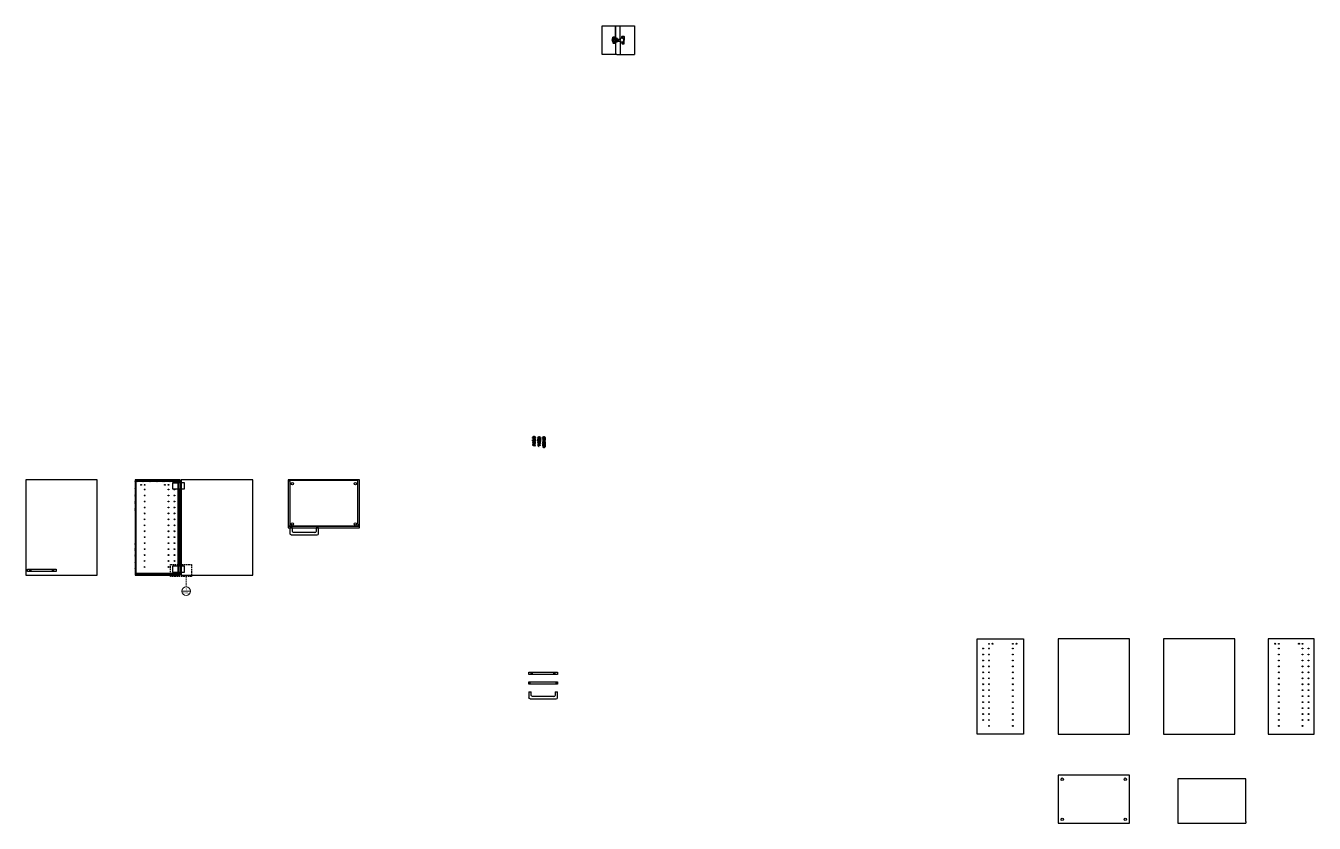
# Model space of a CAD drawing. Header units: millimetres. Extents: x -566 to 5878, y -1053 to 3177.
# Drawn here: x 4796 to 5878, y 749 to 1419 of the extents above; entities that cross this region are included whole.
import ezdxf
from ezdxf.enums import TextEntityAlignment as Align

# ---------------------------------------------------------------- set-up
doc = ezdxf.new("R2010")
doc.units = ezdxf.units.MM
doc.header["$MEASUREMENT"] = 0
doc.linetypes.add('ACAD_ISO02W100', pattern=[15, 12, -3])
doc.linetypes.add('DASHED2', pattern=[0.375, 0.25, -0.125])
doc.layers.add('A-ANNO-SYMB', color=3, linetype='Continuous', lineweight=18)
doc.layers.add('ABACO', color=5, linetype='Continuous')
doc.styles.get("Standard").update_dxf_attribs({"font": 'Arial.ttf'})

# ---------------------------------------------------------------- blocks, each defined once
blk = doc.blocks.new('cerniera2')
for p, q in [((2522.1, 4845.1), (2522.1, 4854.5)), ((2522.1, 4854.5), (2522.1, 4845.1)), ((2526.2, 4843), (2526.2, 4854.5)), ((2522.1, 4839.9), (2522.1, 4830.5)), ((2526.2, 4843.3), (2526.2, 4842.8)), ((2526.2, 4842.2), (2526.2, 4830.5))]:
    blk.add_line(p, q)
at = {"linetype": 'Continuous'}
for p, q in [((2519.5, 4842.5), (2519.5, 4843.7)), ((2519.5, 4842.5), (2519.5, 4841.3)), ((2519.7, 4843.9), (2519.8, 4843.9)), ((2519.7, 4841.1), (2519.8, 4841.1)), ((2520, 4844.1), (2520, 4844.9)), ((2520, 4840.9), (2520, 4840.1)), ((2520.2, 4845.1), (2522.1, 4845.1)), ((2520.2, 4839.9), (2522.1, 4839.9)), ((2522.3, 4844.9), (2522.3, 4844.1)), ((2522.3, 4840.1), (2522.3, 4840.9)), ((2522.5, 4843.9), (2523.5, 4843.9)), ((2522.5, 4841.1), (2523.5, 4841.1)), ((2523.8, 4843.6), (2523.8, 4843.3)), ((2523.8, 4843.3), (2526.2, 4843.3)), ((2523.8, 4841.4), (2523.8, 4841.7)), ((2523.8, 4841.7), (2526.2, 4841.7)), ((2524.5, 4842.5), (2524.5, 4843.3)), ((2524.5, 4843.3), (2526.2, 4843.3)), ((2524.5, 4842.5), (2524.5, 4841.7)), ((2524.5, 4841.7), (2526.2, 4841.7)), ((2525.9, 4842.6), (2525.9, 4842.5)), ((2525.9, 4842.4), (2525.9, 4842.5)), ((2526.2, 4842.8), (2526.1, 4842.8)), ((2526.2, 4842.2), (2526.1, 4842.2)), ((2526.2, 4843.3), (2526.2, 4842.8)), ((2526.2, 4841.7), (2526.2, 4842.2)), ((2527.6, 4844.4), (2527.6, 4845.5)), ((2527.6, 4844.4), (2528.3, 4844.4)), ((2527.6, 4840.6), (2527.6, 4839.5)), ((2527.6, 4840.6), (2528.3, 4840.6)), ((2527.8, 4845.7), (2529.3, 4845.7)), ((2529.5, 4845.5), (2529.5, 4842.5)), ((2529.5, 4839.5), (2529.5, 4842.5)), ((2527.8, 4839.3), (2529.3, 4839.3))]:
    blk.add_line(p, q, dxfattribs=at)
for points in [[(2523.5, 4842.5), (2523.5, 4843.3), (2520.5, 4843.3), (2520.5, 4842.5)], [(2523.5, 4842.5), (2523.5, 4841.7), (2520.5, 4841.7), (2520.5, 4842.5)]]:
    blk.add_lwpolyline(points, dxfattribs=at)
for centre, radius in [((2521.6, 4844.3), 0.513), ((2521.6, 4840.7), 0.513), ((2528.1, 4845.2), 0.365), ((2528.1, 4839.8), 0.365)]:
    blk.add_circle(centre, radius, dxfattribs=at)
for centre, radius, start, end in [((2520.5, 4842.5), 1.33, 142.7279, 177.8925), ((2520.5, 4842.5), 1.33, 182.1075, 217.2721), ((2519.7, 4843.7), 0.2, 90, 180), ((2519.7, 4841.3), 0.2, 180, 270), ((2519.8, 4844.1), 0.2, 270, 0), ((2519.8, 4840.9), 0.2, 0, 90), ((2520.2, 4844.9), 0.2, 90, 180), ((2520.2, 4840.1), 0.2, 180, 270), ((2522.1, 4842.5), 0.402, 356.261, 183.739), ((2522.1, 4842.5), 0.402, 176.261, 3.739), ((2522.1, 4844.9), 0.2, 0, 90), ((2522.1, 4840.1), 0.2, 270, 0), ((2522.5, 4844.1), 0.2, 180, 270), ((2522.5, 4840.9), 0.2, 90, 180), ((2523.1, 4842.5), 0.212, 0, 180), ((2523.1, 4842.5), 0.212, 180, 0), ((2523.5, 4843.6), 0.3, 0, 90), ((2523.5, 4841.4), 0.3, 270, 0), ((2526.1, 4842.6), 0.2, 90, 180), ((2526.1, 4842.4), 0.2, 180, 270), ((2528.3, 4841.9), 2.57, 105.8528, 148.676), ((2528.3, 4843.1), 2.57, 211.324, 254.1472), ((2527.8, 4845.5), 0.2, 90, 180), ((2526.9, 4842.5), 2.35, 306.3232, 53.6768), ((2529.3, 4845.5), 0.2, 0, 90), ((2527.8, 4839.5), 0.2, 180, 270), ((2529.3, 4839.5), 0.2, 270, 0)]:
    blk.add_arc(centre, radius, start, end, dxfattribs=at)
at = {"linetype": 'Continuous', "extrusion": (0, 0, -1)}
blk.add_ellipse((2520.5, 4844.3), major_axis=(0, 0.697), ratio=0.502321, dxfattribs=at)
at = {"linetype": 'Continuous'}
blk.add_ellipse((2520.5, 4840.7), major_axis=(0, -0.697), ratio=0.502321, dxfattribs=at)

msp = doc.modelspace()

# ---------------------------------------------------------------- hatches: boundary and pattern name
at = {"linetype": 'ACAD_ISO02W100'}
h = msp.add_hatch(dxfattribs=at)
h.set_pattern_fill('ANSI31', color=256, scale=5)
edge = h.paths.add_edge_path()
edge.add_line((4887.4, 1037.6), (4887.4, 957.6))
edge.add_line((4887.9, 1037.6), (4887.9, 959.1))
h = msp.add_hatch(dxfattribs=at)
h.set_pattern_fill('ANSI31', color=256, scale=5)
h.paths.add_polyline_path([(4917, 959.1), (4887.9, 959.1), (4887.9, 957.6), (4917, 957.6)])
h.paths.add_polyline_path([(4923.7, 959.1), (4917, 959.1), (4917, 957.6), (4923.7, 957.6)])
h.paths.add_polyline_path([(4925.2, 960.1), (4923.7, 960.1), (4923.7, 957.6), (4925.2, 957.6)])
h.paths.add_polyline_path([(4925.2, 966.4), (4923.7, 966.4), (4923.7, 965.1), (4925.2, 965.1)])
h.paths.add_polyline_path([(4925.2, 1030.1), (4923.7, 1030.1), (4923.7, 966.4), (4925.2, 966.4)])
h.paths.add_polyline_path([(4925.2, 1037.6), (4923.7, 1037.6), (4923.7, 1035.1), (4925.2, 1035.1)])
h.paths.add_polyline_path([(4923.7, 1037.6), (4887.9, 1037.6), (4887.9, 1036.1), (4923.7, 1036.1)])

# ---------------------------------------------------------------- linework, layer by layer
at = {"color": 6}
for p, q in [((5279.9, 1394.9), (5279.9, 1418.9)), ((5279.9, 1418.9), (5306.9, 1418.9)), ((5306.9, 1418.9), (5306.9, 1394.9)), ((5292.2, 1394.9), (5279.9, 1394.9)), ((5292.2, 1394.9), (5306.9, 1394.9))]:
    msp.add_line(p, q, dxfattribs=at)
at = {"lineweight": 100}
for p, q in [((5222.1, 1072.9), (5222.5, 1072.9)), ((5222.1, 1072.7), (5222.5, 1072.7)), ((5222.5, 1073.3), (5222.5, 1072.9)), ((5222.5, 1072.7), (5222.5, 1072.3)), ((5222.6, 1073.3), (5222.6, 1072.9)), ((5222.6, 1072.9), (5223.1, 1072.9)), ((5222.6, 1072.7), (5223.1, 1072.7)), ((5222.6, 1072.7), (5222.6, 1072.3)), ((5226.5, 1071.9), (5227.2, 1071.9)), ((5226.5, 1071.9), (5226.5, 1069.8)), ((5227.1, 1072), (5226.6, 1072)), ((5226.6, 1072), (5226.6, 1072)), ((5226.6, 1071.9), (5226.6, 1069.8)), ((5226.7, 1069.8), (5226.7, 1071.9)), ((5226.8, 1071.9), (5226.8, 1069.8)), ((5226.9, 1069.8), (5226.9, 1071.9)), ((5227, 1071.9), (5227, 1069.8)), ((5227.1, 1069.8), (5227.1, 1071.9)), ((5227.2, 1071.9), (5227.2, 1069.8)), ((5230.5, 1072), (5230.5, 1072.1)), ((5230.5, 1072.1), (5231.2, 1072.1)), ((5230.5, 1072), (5231.2, 1072)), ((5230.7, 1073), (5230.9, 1073)), ((5230.7, 1072.9), (5230.9, 1072.9)), ((5230.9, 1073.1), (5230.9, 1073)), ((5230.9, 1073.1), (5230.9, 1073)), ((5230.9, 1073), (5231.1, 1073)), ((5230.9, 1072.9), (5231.1, 1072.9)), ((5230.9, 1072.9), (5230.9, 1072.8)), ((5230.9, 1072.9), (5230.9, 1072.8)), ((5231.2, 1072.1), (5231.2, 1072)), ((5223.1, 1070.7), (5222.1, 1070.7)), ((5222.1, 1070.4), (5222.8, 1070.4)), ((5222.4, 1069), (5222.6, 1069)), ((5222.4, 1068.9), (5222.6, 1068.9)), ((5222.6, 1068.1), (5222.4, 1068.3)), ((5222.4, 1068.3), (5222.8, 1068.3)), ((5222.5, 1071), (5222.5, 1070.7)), ((5222.7, 1068), (5222.5, 1068)), ((5222.7, 1068), (5222.5, 1068)), ((5222.7, 1067.8), (5222.5, 1067.8)), ((5222.7, 1067.8), (5222.5, 1067.8)), ((5222.7, 1067.7), (5222.5, 1067.7)), ((5222.7, 1067.7), (5222.5, 1067.6)), ((5222.7, 1067.5), (5222.5, 1067.5)), ((5222.7, 1067.5), (5222.5, 1067.5)), ((5222.7, 1067.4), (5222.5, 1067.3)), ((5222.7, 1067.4), (5222.5, 1067.3)), ((5222.7, 1067.2), (5222.5, 1067.2)), ((5222.7, 1067.2), (5222.5, 1067.2)), ((5222.7, 1067.1), (5222.5, 1067)), ((5222.7, 1067), (5222.5, 1067)), ((5222.7, 1066.9), (5222.5, 1066.9)), ((5222.7, 1066.9), (5222.5, 1066.8)), ((5222.7, 1066.7), (5222.5, 1066.7)), ((5222.7, 1066.7), (5222.5, 1066.7)), ((5222.7, 1066.6), (5222.5, 1066.5)), ((5222.7, 1066.6), (5222.5, 1066.5)), ((5222.7, 1066.4), (5222.5, 1066.4)), ((5222.7, 1066.4), (5222.5, 1066.4)), ((5222.6, 1070.7), (5222.6, 1071)), ((5222.6, 1069.1), (5222.6, 1069)), ((5222.6, 1069.1), (5222.6, 1069)), ((5222.6, 1069), (5222.8, 1069)), ((5222.6, 1068.9), (5222.8, 1068.9)), ((5222.6, 1068.9), (5222.6, 1068.8)), ((5222.6, 1068.9), (5222.6, 1068.8)), ((5222.6, 1068.1), (5222.7, 1068.1)), ((5222.6, 1066.3), (5222.6, 1066.2)), ((5222.7, 1066.3), (5222.6, 1066.2)), ((5222.6, 1066.2), (5222.6, 1066.1)), ((5222.7, 1066.2), (5222.6, 1066.1)), ((5222.7, 1066.2), (5222.6, 1066.2)), ((5222.8, 1068.3), (5222.7, 1068.1)), ((5222.7, 1066.3), (5222.7, 1066.3)), ((5226.5, 1069.8), (5227.2, 1069.8)), ((5227.1, 1069.7), (5226.6, 1069.7)), ((5226.6, 1068), (5226.6, 1067.9)), ((5226.6, 1067.9), (5227, 1067.9)), ((5226.7, 1069), (5226.8, 1069)), ((5226.7, 1068.9), (5226.8, 1068.9)), ((5226.8, 1069.1), (5226.8, 1069)), ((5226.8, 1068.9), (5226.8, 1068.8)), ((5226.8, 1067.9), (5226.8, 1067.9)), ((5226.9, 1067.9), (5226.8, 1067.9)), ((5226.9, 1067.9), (5226.8, 1067.9)), ((5226.9, 1067.7), (5226.8, 1067.7)), ((5226.9, 1067.7), (5226.8, 1067.7)), ((5226.9, 1067.6), (5226.8, 1067.6)), ((5226.9, 1067.6), (5226.8, 1067.5)), ((5226.9, 1067.4), (5226.8, 1067.4)), ((5226.9, 1067.4), (5226.8, 1067.4)), ((5226.9, 1067.3), (5226.8, 1067.2)), ((5226.9, 1067.2), (5226.8, 1067.2)), ((5226.9, 1067.1), (5226.8, 1067.1)), ((5226.9, 1067.1), (5226.8, 1067.1)), ((5226.9, 1067), (5226.8, 1066.9)), ((5226.9, 1066.9), (5226.8, 1066.9)), ((5226.9, 1066.8), (5226.8, 1066.8)), ((5226.9, 1066.8), (5226.8, 1066.7)), ((5226.9, 1066.6), (5226.8, 1066.6)), ((5226.9, 1066.6), (5226.8, 1066.6)), ((5226.9, 1066.5), (5226.8, 1066.4)), ((5226.9, 1066.5), (5226.8, 1066.4)), ((5226.8, 1066.3), (5226.8, 1066.3)), ((5226.8, 1066.3), (5226.8, 1066.2)), ((5226.9, 1066.3), (5226.8, 1066.2)), ((5226.9, 1066.3), (5226.8, 1066.3)), ((5226.9, 1066.3), (5226.8, 1066.3)), ((5226.9, 1069.1), (5226.9, 1069)), ((5226.9, 1069), (5227, 1069)), ((5226.9, 1068.9), (5227, 1068.9)), ((5226.9, 1068.9), (5226.9, 1068.8)), ((5226.9, 1066.3), (5226.9, 1066.3)), ((5227.1, 1068), (5227.1, 1067.9)), ((5230.6, 1068.9), (5230.9, 1068.9)), ((5230.6, 1068.8), (5230.9, 1068.8)), ((5230.6, 1068.2), (5231.3, 1068.2)), ((5230.6, 1068), (5230.6, 1068.2)), ((5231, 1068), (5230.6, 1068)), ((5230.7, 1071.7), (5230.7, 1070.8)), ((5230.7, 1071.7), (5231.1, 1071.7)), ((5231, 1071.7), (5230.7, 1071.6)), ((5231.1, 1071.7), (5230.7, 1071.6)), ((5230.7, 1071.6), (5230.7, 1071.4)), ((5231.1, 1071.5), (5230.7, 1071.4)), ((5231.1, 1071.5), (5230.7, 1071.4)), ((5231.1, 1071.4), (5230.7, 1071.3)), ((5231.1, 1071.4), (5230.7, 1071.3)), ((5230.7, 1071.4), (5230.7, 1071.3)), ((5230.7, 1071.3), (5230.7, 1071.1)), ((5231.1, 1071.2), (5230.7, 1071.1)), ((5231.1, 1071.2), (5230.7, 1071.1)), ((5231.1, 1071.1), (5230.7, 1071)), ((5231.1, 1071.1), (5230.7, 1071)), ((5230.7, 1071.1), (5230.7, 1071)), ((5230.7, 1071), (5230.7, 1070.8)), ((5231.1, 1070.9), (5230.7, 1070.8)), ((5231.1, 1070.9), (5230.7, 1070.8)), ((5230.7, 1070.8), (5231.1, 1070.8)), ((5230.7, 1066.6), (5230.7, 1067.7)), ((5231.2, 1066.2), (5230.7, 1066.1)), ((5231.2, 1066.2), (5230.7, 1066.1)), ((5231.2, 1066), (5230.7, 1065.9)), ((5231.2, 1066), (5230.7, 1065.9)), ((5231.2, 1065.9), (5230.7, 1065.8)), ((5231.2, 1065.9), (5230.7, 1065.8)), ((5231.2, 1065.7), (5230.7, 1065.6)), ((5231.2, 1065.7), (5230.7, 1065.6)), ((5231.2, 1065.6), (5230.7, 1065.5)), ((5231.2, 1065.6), (5230.7, 1065.5)), ((5231.2, 1065.4), (5230.7, 1065.3)), ((5231.2, 1065.4), (5230.7, 1065.3)), ((5230.8, 1067.9), (5230.8, 1068)), ((5230.8, 1067.7), (5230.8, 1066.6)), ((5230.8, 1067.7), (5230.8, 1066.6)), ((5230.8, 1066.4), (5230.8, 1066.1)), ((5230.8, 1066.1), (5230.8, 1065.9)), ((5230.8, 1065.9), (5230.8, 1065.8)), ((5230.8, 1065.8), (5230.8, 1065.6)), ((5230.8, 1065.6), (5230.8, 1065.5)), ((5230.8, 1065.5), (5230.8, 1065.3)), ((5230.8, 1065.3), (5230.8, 1065.3)), ((5230.9, 1069.2), (5230.9, 1068.9)), ((5230.9, 1068.8), (5230.9, 1068.5)), ((5231, 1065.2), (5230.9, 1065.2)), ((5231, 1069.2), (5231, 1068.9)), ((5231, 1068.9), (5231.3, 1068.9)), ((5231, 1068.8), (5231.3, 1068.8)), ((5231, 1068.8), (5231, 1068.5)), ((5231, 1068), (5231.3, 1068)), ((5231.1, 1065.2), (5231, 1065.2)), ((5231.1, 1071.7), (5231.1, 1070.8)), ((5231.1, 1067.9), (5231.1, 1068)), ((5231.1, 1067.7), (5231.1, 1066.6)), ((5231.1, 1067.7), (5231.1, 1066.6)), ((5231.2, 1066.6), (5231.2, 1067.7)), ((5231.2, 1066.4), (5231.2, 1066.2)), ((5231.2, 1066.2), (5231.2, 1066)), ((5231.2, 1066), (5231.2, 1065.9)), ((5231.2, 1065.9), (5231.2, 1065.7)), ((5231.2, 1065.7), (5231.2, 1065.6)), ((5231.2, 1065.5), (5231.2, 1065.4)), ((5231.2, 1065.4), (5231.2, 1065.3)), ((5231.3, 1068), (5231.3, 1068.2))]:
    msp.add_line(p, q, dxfattribs=at)
for p, q in [((4925.2, 1037.6), (4887.4, 1037.6)), ((4887.4, 1037.6), (4887.4, 957.6)), ((4887.9, 1036.1), (4887.9, 1037.6)), ((4887.9, 1037.6), (4887.9, 959.1)), ((4918.9, 1036.1), (4919.9, 1036.1)), ((4918.9, 1035.1), (4922.9, 1035.1)), ((4923.7, 1036.1), (4923.7, 1037.6)), ((4923.7, 1037.6), (4923.7, 957.6)), ((4925.2, 957.6), (4925.2, 1037.6)), ((5017.5, 1036.1), (5017.5, 1037.6)), ((5074.5, 1037.1), (5017.5, 1037.1)), ((5017.5, 1036.1), (5017.5, 1000.3)), ((5074.5, 1036.1), (5074.5, 1037.6)), ((5074.5, 1000.3), (5074.5, 1036.1)), ((5017.5, 1000.3), (5017.5, 998.8)), ((5017.5, 997.3), (5017.5, 992.3)), ((5019.5, 997.3), (5017.5, 997.3)), ((5019.5, 994.3), (5019.5, 997.3)), ((5041.5, 997.3), (5039.5, 997.3)), ((5039.5, 997.3), (5039.5, 994.3)), ((5041.5, 992.3), (5041.5, 997.3)), ((5074.5, 1000.3), (5074.5, 998.8)), ((5018.5, 991.3), (5040.5, 991.3)), ((5038.5, 993.3), (5020.5, 993.3)), ((4799, 960.6), (4799, 962.6)), ((4799.2, 960.6), (4799.2, 962.6)), ((4799.4, 962.6), (4799.4, 960.6)), ((4799.6, 960.6), (4799.6, 962.6)), ((4799.6, 960.6), (4799.6, 962.6)), ((4799.8, 960.6), (4799.8, 962.6)), ((4799.8, 960.6), (4799.8, 962.6)), ((4800, 960.6), (4800, 962.6)), ((4818, 960.6), (4818, 962.6)), ((4818.2, 960.6), (4818.2, 962.6)), ((4818.2, 960.6), (4818.2, 962.6)), ((4818.4, 960.6), (4818.4, 962.6)), ((4818.4, 960.6), (4818.4, 962.6)), ((4818.6, 962.6), (4818.6, 960.6)), ((4818.8, 960.6), (4818.8, 962.6)), ((4819, 960.6), (4819, 962.6)), ((4887.4, 957.6), (4925.2, 957.6)), ((4887.9, 959.1), (4887.9, 957.6)), ((5218.3, 868), (5218.3, 866)), ((5218.5, 866), (5218.5, 868)), ((5218.7, 866), (5218.7, 868)), ((5218.7, 866), (5218.7, 868)), ((5218.9, 868), (5218.9, 866)), ((5219.1, 866), (5219.1, 868)), ((5219.3, 866), (5219.3, 868)), ((5220.3, 874.1), (5220.3, 876.1)), ((5220.5, 874.1), (5220.5, 876.1)), ((5220.7, 876.1), (5220.7, 874.1)), ((5220.9, 874.1), (5220.9, 876.1)), ((5220.9, 874.1), (5220.9, 876.1)), ((5221.1, 874.1), (5221.1, 876.1)), ((5221.1, 874.1), (5221.1, 876.1)), ((5221.3, 874.1), (5221.3, 876.1)), ((5239.3, 874.1), (5239.3, 876.1)), ((5239.5, 874.1), (5239.5, 876.1)), ((5239.5, 874.1), (5239.5, 876.1)), ((5239.7, 874.1), (5239.7, 876.1)), ((5239.7, 874.1), (5239.7, 876.1)), ((5239.9, 876.1), (5239.9, 874.1)), ((5240.1, 874.1), (5240.1, 876.1)), ((5240.3, 874.1), (5240.3, 876.1)), ((5241.3, 866), (5241.3, 868)), ((5241.5, 866), (5241.5, 868)), ((5241.5, 866), (5241.5, 868)), ((5241.7, 866), (5241.7, 868)), ((5241.7, 866), (5241.7, 868)), ((5241.9, 868), (5241.9, 866)), ((5242.1, 866), (5242.1, 868)), ((5242.3, 866), (5242.3, 868)), ((5218.3, 859.6), (5218.3, 854.6)), ((5218.3, 859.6), (5220.3, 859.6)), ((5220.3, 856.6), (5220.3, 859.6)), ((5239.3, 855.6), (5221.3, 855.6)), ((5240.3, 859.6), (5240.3, 856.6)), ((5240.3, 859.6), (5242.3, 859.6)), ((5242.3, 854.6), (5242.3, 859.6)), ((5219.3, 853.6), (5241.3, 853.6))]:
    msp.add_line(p, q)
for points in [[(5230.9, 1073), (5230.7, 1073), (5230.7, 1072.9)], [(5230.9, 1073), (5230.9, 1073.1), (5230.9, 1073.1)], [(5230.9, 1073), (5231.1, 1073), (5231.1, 1072.9)], [(5230.9, 1072.9), (5230.9, 1072.8), (5230.9, 1072.8)], [(5222.1, 1071.1), (5223.1, 1071.1), (5223.1, 1070.3), (5222.1, 1070.3), (5222.1, 1071.1)], [(5222.1, 1071.1), (5222.1, 1071), (5223.1, 1071)], [(5222.1, 1070.7), (5222.2, 1070.7), (5222.2, 1071)], [(5222.8, 1070.6), (5222.1, 1070.6)], [(5222.6, 1069), (5222.4, 1069), (5222.4, 1068.9)], [(5222.6, 1069), (5222.6, 1069.1), (5222.6, 1069.1)], [(5222.6, 1069), (5222.8, 1069), (5222.8, 1068.9)], [(5222.6, 1068.9), (5222.6, 1068.8), (5222.6, 1068.8)], [(5222.6, 1067.7), (5222.6, 1068.1)], [(5222.6, 1067.7), (5222.6, 1067.8)], [(5222.6, 1067.5), (5222.6, 1067.6)], [(5222.6, 1067.3), (5222.6, 1067.5)], [(5222.6, 1067.2), (5222.6, 1067.3)], [(5222.6, 1067), (5222.6, 1067.2)], [(5222.6, 1066.9), (5222.6, 1067)], [(5222.6, 1066.7), (5222.6, 1066.9)], [(5222.6, 1066.6), (5222.6, 1066.7)], [(5222.6, 1066.4), (5222.6, 1066.5)], [(5222.6, 1066.4), (5222.6, 1066.5)], [(5222.6, 1066.3), (5222.6, 1066.4)], [(5222.7, 1067.7), (5222.7, 1068.1)], [(5222.7, 1067.5), (5222.7, 1067.7)], [(5222.7, 1067.4), (5222.7, 1067.5)], [(5222.7, 1067.2), (5222.7, 1067.3)], [(5222.7, 1067.1), (5222.7, 1067.2)], [(5222.7, 1066.9), (5222.7, 1067)], [(5222.7, 1066.7), (5222.7, 1066.9)], [(5222.7, 1066.6), (5222.7, 1066.7)], [(5222.7, 1066.4), (5222.7, 1066.6)], [(5222.7, 1066.3), (5222.7, 1066.4)], [(5222.9, 1070.5), (5222.9, 1070.6)], [(5223.1, 1070.7), (5223, 1070.7), (5223, 1071)], [(5226.8, 1069), (5226.7, 1069), (5226.7, 1068.9)], [(5226.9, 1069), (5226.9, 1069.1), (5226.8, 1069.1)], [(5226.9, 1068.9), (5226.9, 1068.8), (5226.8, 1068.8)], [(5226.8, 1067.7), (5226.8, 1067.9)], [(5226.8, 1067.9), (5226.8, 1067.9)], [(5226.8, 1067.6), (5226.8, 1067.7)], [(5226.8, 1067.4), (5226.8, 1067.5)], [(5226.8, 1067.2), (5226.8, 1067.4)], [(5226.8, 1067.1), (5226.8, 1067.2)], [(5226.8, 1066.9), (5226.8, 1067.1)], [(5226.8, 1066.8), (5226.8, 1066.9)], [(5226.8, 1066.6), (5226.8, 1066.7)], [(5226.8, 1066.5), (5226.8, 1066.6)], [(5226.8, 1066.3), (5226.8, 1066.4)], [(5226.9, 1069), (5227, 1069), (5227, 1068.9)], [(5226.9, 1067.7), (5226.9, 1067.9)], [(5226.9, 1067.6), (5226.9, 1067.7)], [(5226.9, 1067.4), (5226.9, 1067.6)], [(5226.9, 1067.3), (5226.9, 1067.4)], [(5226.9, 1067.1), (5226.9, 1067.2)], [(5226.9, 1066.9), (5226.9, 1067.1)], [(5226.9, 1066.8), (5226.9, 1066.9)], [(5226.9, 1066.6), (5226.9, 1066.8)], [(5226.9, 1066.5), (5226.9, 1066.6)], [(5226.9, 1066.3), (5226.9, 1066.5)], [(5231, 1067.9), (5230.7, 1067.9)], [(5230.7, 1066.4), (5231, 1066.4)], [(5230.7, 1065.3), (5230.8, 1065.3), (5230.8, 1065.3)], [(5230.8, 1067.5), (5230.8, 1067.5)], [(5231, 1067.9), (5231.3, 1067.9)], [(5231.3, 1066.4), (5231, 1066.4)], [(5231.1, 1067.5), (5231.1, 1067.5)]]:
    msp.add_lwpolyline(points, dxfattribs=at)
for points in [[(4795.5, 957.6), (4855.5, 957.6), (4855.5, 1037.6), (4795.5, 1037.6)], [(4887.9, 959.1), (4923.7, 959.1), (4923.7, 1036.1), (4887.9, 1036.1)], [(4926.2, 957.6), (4986.2, 957.6), (4986.2, 1037.6), (4926.2, 1037.6)], [(5016, 998.8), (5076, 998.8), (5076, 1037.6), (5016, 1037.6)], [(5016, 998.8), (5016, 997.3), (5076, 997.3), (5076, 998.8)]]:
    msp.add_lwpolyline(points, close=True)
at = {"linetype": 'Continuous'}
for points in [[(4918.9, 1030.1), (4928.9, 1030.1), (4928.9, 1035.1), (4918.9, 1035.1)], [(4918.9, 960.1), (4928.9, 960.1), (4928.9, 965.1), (4918.9, 965.1)]]:
    msp.add_lwpolyline(points, close=True, dxfattribs=at)
at = {"linetype": 'DASHED2', "ltscale": 5}
msp.add_lwpolyline([(4917, 966.4), (4934.7, 966.4), (4934.7, 956.3), (4917, 956.3)], close=True, dxfattribs=at)
for points in [[(4821, 962.6), (4821, 960.6), (4797, 960.6)], [(4797, 960.6), (4797, 962.6)], [(4797, 962.6), (4821, 962.6)], [(4799, 960.6), (4799, 962.6)], [(4799, 960.6), (4799, 962.6)], [(4819, 960.6), (4819, 962.6)], [(5242.3, 876.1), (5242.3, 874.1), (5218.3, 874.1)], [(5218.3, 874.1), (5218.3, 876.1)], [(5218.3, 876.1), (5242.3, 876.1)], [(5242.3, 868), (5242.3, 866), (5218.3, 866)], [(5218.3, 866), (5218.3, 868)], [(5218.3, 868), (5242.3, 868)], [(5220.3, 874.1), (5220.3, 876.1)], [(5220.3, 874.1), (5220.3, 876.1)], [(5240.3, 874.1), (5240.3, 876.1)]]:
    msp.add_lwpolyline(points)
at = {"lineweight": 100}
for centre, radius in [((5222.6, 1072.8), 0.5), ((5226.9, 1072.9), 0.35), ((5226.9, 1072.9), 0.267), ((5230.9, 1072.9), 0.35), ((5222.6, 1069), 0.25), ((5226.8, 1069), 0.25), ((5231, 1068.9), 0.35)]:
    msp.add_circle(centre, radius, dxfattribs=at)
for centre, radius in [((4892.4, 1033.4), 0.4), ((4895.4, 1033.4), 0.35), ((4895.4, 1029.4), 0.35), ((4912.4, 1033.4), 0.4), ((4915.4, 1033.4), 0.35), ((4915.4, 1029.4), 0.35), ((4920.4, 1029.4), 0.35), ((5019.5, 1034.3), 1), ((5072.5, 1034.3), 1), ((4895.4, 1024.4), 0.35), ((4895.4, 1019.4), 0.35), ((4915.4, 1024.4), 0.35), ((4915.4, 1019.4), 0.35), ((4920.4, 1024.4), 0.35), ((4920.4, 1019.4), 0.35), ((4895.4, 1014.4), 0.35), ((4895.4, 1009.4), 0.35), ((4915.4, 1014.4), 0.35), ((4915.4, 1009.4), 0.35), ((4920.4, 1014.4), 0.35), ((4920.4, 1009.4), 0.35), ((4895.4, 1004.4), 0.35), ((4895.4, 999.4), 0.35), ((4915.4, 1004.4), 0.35), ((4915.4, 999.4), 0.35), ((4920.4, 1004.4), 0.35), ((4920.4, 999.4), 0.35), ((5019.5, 1000.6), 1), ((5072.5, 1000.6), 1), ((4895.4, 994.4), 0.35), ((4895.4, 989.4), 0.35), ((4915.4, 994.4), 0.35), ((4915.4, 989.4), 0.35), ((4920.4, 994.4), 0.35), ((4920.4, 989.4), 0.35), ((4895.4, 984.4), 0.35), ((4895.4, 979.4), 0.35), ((4895.4, 974.4), 0.35), ((4915.4, 984.4), 0.35), ((4915.4, 979.4), 0.35), ((4915.4, 974.4), 0.35), ((4920.4, 984.4), 0.35), ((4920.4, 979.4), 0.35), ((4920.4, 974.4), 0.35), ((4895.4, 969.4), 0.35), ((4895.4, 964.4), 0.35), ((4915.4, 969.4), 0.35), ((4915.4, 964.4), 0.35), ((4920.4, 969.4), 0.35)]:
    msp.add_circle(centre, radius)
for centre, start, end in [((5230.6, 1072), 180, 198.2952), ((5231.2, 1072), 341.7048, 0), ((5230.7, 1070.8), 180, 270), ((5231.1, 1070.8), 270, 0)]:
    msp.add_arc(centre, 0.02, start, end, dxfattribs=at)
for points in [[(5226.6, 1072), (5226.6, 1072), (5226.5, 1072), (5226.5, 1071.9)], [(5227.2, 1071.9), (5227.2, 1072), (5227.2, 1072), (5227.1, 1072)], [(5230.9, 1072.3), (5230.9, 1072.3), (5230.5, 1072.3), (5230.5, 1072.1)], [(5230.7, 1071.7), (5230.5, 1071.7), (5230.6, 1071.9), (5230.5, 1072)], [(5230.9, 1072.3), (5230.9, 1072.3), (5231.2, 1072.3), (5231.2, 1072.1)], [(5231.2, 1072), (5231.2, 1071.9), (5231.3, 1071.7), (5231.1, 1071.7)], [(5222.5, 1068), (5222.5, 1068), (5222.5, 1068), (5222.5, 1068)], [(5222.5, 1067.8), (5222.5, 1067.8), (5222.5, 1067.8), (5222.5, 1067.8)], [(5222.5, 1067.6), (5222.5, 1067.6), (5222.5, 1067.7), (5222.5, 1067.7)], [(5222.5, 1067.5), (5222.5, 1067.5), (5222.5, 1067.5), (5222.5, 1067.5)], [(5222.5, 1067.3), (5222.5, 1067.3), (5222.5, 1067.3), (5222.5, 1067.3)], [(5222.5, 1067.2), (5222.5, 1067.2), (5222.5, 1067.2), (5222.5, 1067.2)], [(5222.5, 1067), (5222.5, 1067), (5222.5, 1067), (5222.5, 1067)], [(5222.5, 1066.8), (5222.5, 1066.8), (5222.5, 1066.9), (5222.5, 1066.9)], [(5222.5, 1066.7), (5222.5, 1066.7), (5222.5, 1066.7), (5222.5, 1066.7)], [(5222.5, 1066.5), (5222.5, 1066.5), (5222.5, 1066.5), (5222.5, 1066.5)], [(5222.5, 1066.4), (5222.5, 1066.4), (5222.5, 1066.4), (5222.5, 1066.4)], [(5222.6, 1066.2), (5222.6, 1066.2), (5222.6, 1066.2), (5222.6, 1066.2)], [(5222.7, 1068), (5222.7, 1068), (5222.7, 1068), (5222.7, 1068)], [(5222.7, 1067.8), (5222.7, 1067.8), (5222.7, 1067.8), (5222.7, 1067.8)], [(5222.7, 1067.7), (5222.7, 1067.7), (5222.7, 1067.7), (5222.7, 1067.7)], [(5222.7, 1067.5), (5222.7, 1067.5), (5222.7, 1067.5), (5222.7, 1067.5)], [(5222.7, 1067.4), (5222.7, 1067.4), (5222.7, 1067.4), (5222.7, 1067.4)], [(5222.7, 1067.2), (5222.7, 1067.2), (5222.7, 1067.2), (5222.7, 1067.2)], [(5222.7, 1067), (5222.7, 1067), (5222.7, 1067.1), (5222.7, 1067.1)], [(5222.7, 1066.9), (5222.7, 1066.9), (5222.7, 1066.9), (5222.7, 1066.9)], [(5222.7, 1066.7), (5222.7, 1066.7), (5222.7, 1066.7), (5222.7, 1066.7)], [(5222.7, 1066.6), (5222.7, 1066.6), (5222.7, 1066.6), (5222.7, 1066.6)], [(5222.7, 1066.4), (5222.7, 1066.4), (5222.7, 1066.4), (5222.7, 1066.4)], [(5222.7, 1066.2), (5222.7, 1066.2), (5222.7, 1066.3), (5222.7, 1066.3)], [(5222.9, 1070.6), (5222.9, 1070.6), (5222.9, 1070.6), (5222.8, 1070.6)], [(5222.9, 1070.5), (5222.9, 1070.5), (5222.9, 1070.4), (5222.8, 1070.4)], [(5226.6, 1069.7), (5226.6, 1069.7), (5226.5, 1069.8), (5226.5, 1069.8)], [(5226.6, 1068), (5226.6, 1068.1), (5226.7, 1068.2), (5226.8, 1068.2)], [(5226.6, 1067.9), (5226.6, 1067.9), (5226.6, 1067.9), (5226.6, 1067.9)], [(5226.8, 1067.9), (5226.7, 1067.9), (5226.7, 1067.9), (5226.8, 1067.9)], [(5226.8, 1067.7), (5226.7, 1067.7), (5226.7, 1067.7), (5226.8, 1067.7)], [(5226.8, 1067.5), (5226.7, 1067.5), (5226.7, 1067.6), (5226.8, 1067.6)], [(5226.8, 1067.4), (5226.7, 1067.4), (5226.7, 1067.4), (5226.8, 1067.4)], [(5226.8, 1067.2), (5226.7, 1067.2), (5226.7, 1067.2), (5226.8, 1067.2)], [(5226.8, 1067.1), (5226.7, 1067.1), (5226.7, 1067.1), (5226.8, 1067.1)], [(5226.8, 1066.9), (5226.7, 1066.9), (5226.7, 1066.9), (5226.8, 1066.9)], [(5226.8, 1066.7), (5226.7, 1066.7), (5226.7, 1066.8), (5226.8, 1066.8)], [(5226.8, 1066.6), (5226.7, 1066.6), (5226.7, 1066.6), (5226.8, 1066.6)], [(5226.8, 1066.4), (5226.7, 1066.4), (5226.7, 1066.4), (5226.8, 1066.4)], [(5227.1, 1068), (5227.1, 1068.1), (5226.9, 1068.2), (5226.8, 1068.2)], [(5226.8, 1066.3), (5226.8, 1066.3), (5226.8, 1066.3), (5226.8, 1066.3)], [(5226.9, 1067.9), (5226.9, 1067.9), (5226.9, 1067.9), (5226.9, 1067.9)], [(5226.9, 1067.7), (5226.9, 1067.7), (5226.9, 1067.7), (5226.9, 1067.7)], [(5226.9, 1067.6), (5226.9, 1067.6), (5226.9, 1067.6), (5226.9, 1067.6)], [(5226.9, 1067.4), (5226.9, 1067.4), (5226.9, 1067.4), (5226.9, 1067.4)], [(5226.9, 1067.2), (5226.9, 1067.3), (5226.9, 1067.3), (5226.9, 1067.3)], [(5226.9, 1067.1), (5226.9, 1067.1), (5226.9, 1067.1), (5226.9, 1067.1)], [(5226.9, 1066.9), (5226.9, 1066.9), (5226.9, 1067), (5226.9, 1067)], [(5226.9, 1066.8), (5226.9, 1066.8), (5226.9, 1066.8), (5226.9, 1066.8)], [(5226.9, 1066.6), (5226.9, 1066.6), (5226.9, 1066.6), (5226.9, 1066.6)], [(5226.9, 1066.5), (5226.9, 1066.5), (5226.9, 1066.5), (5226.9, 1066.5)], [(5226.9, 1066.3), (5226.9, 1066.3), (5226.9, 1066.3), (5226.9, 1066.3)], [(5227, 1067.9), (5227, 1067.9), (5227.1, 1067.9), (5227.1, 1067.9)], [(5227.2, 1069.8), (5227.2, 1069.8), (5227.2, 1069.7), (5227.1, 1069.7)], [(5230.7, 1067.7), (5230.7, 1067.7), (5230.6, 1067.9), (5230.7, 1067.9)], [(5230.7, 1066.4), (5230.6, 1066.4), (5230.7, 1066.5), (5230.7, 1066.6)], [(5230.7, 1071.6), (5230.7, 1071.6), (5230.7, 1071.6), (5230.7, 1071.6)], [(5230.7, 1071.4), (5230.7, 1071.4), (5230.7, 1071.4), (5230.7, 1071.4)], [(5230.7, 1071.3), (5230.7, 1071.3), (5230.7, 1071.3), (5230.7, 1071.3)], [(5230.7, 1071.1), (5230.7, 1071.1), (5230.7, 1071.1), (5230.7, 1071.1)], [(5230.7, 1071), (5230.7, 1071), (5230.7, 1071), (5230.7, 1071)], [(5230.7, 1070.8), (5230.7, 1070.8), (5230.7, 1070.8), (5230.7, 1070.8)], [(5230.7, 1066.1), (5230.7, 1066.1), (5230.7, 1066.1), (5230.7, 1066.1)], [(5230.7, 1065.9), (5230.7, 1065.9), (5230.7, 1065.9), (5230.7, 1065.9)], [(5230.7, 1065.8), (5230.7, 1065.8), (5230.7, 1065.8), (5230.7, 1065.8)], [(5230.7, 1065.6), (5230.7, 1065.6), (5230.7, 1065.6), (5230.7, 1065.6)], [(5230.7, 1065.5), (5230.7, 1065.5), (5230.7, 1065.5), (5230.7, 1065.5)], [(5230.7, 1065.3), (5230.7, 1065.3), (5230.7, 1065.3), (5230.7, 1065.3)], [(5231, 1067.7), (5230.9, 1067.7), (5230.8, 1067.7), (5230.8, 1067.7)], [(5231, 1066.5), (5230.9, 1066.5), (5230.8, 1066.6), (5230.8, 1066.6)], [(5230.9, 1065.2), (5230.8, 1065.2), (5230.8, 1065.2), (5230.8, 1065.3)], [(5231, 1067.7), (5231.1, 1067.7), (5231.1, 1067.7), (5231.1, 1067.7)], [(5231, 1066.5), (5231.1, 1066.5), (5231.1, 1066.6), (5231.1, 1066.6)], [(5231.1, 1071.5), (5231.1, 1071.5), (5231.1, 1071.5), (5231.1, 1071.5)], [(5231.1, 1071.4), (5231.1, 1071.4), (5231.1, 1071.4), (5231.1, 1071.4)], [(5231.1, 1071.2), (5231.1, 1071.2), (5231.1, 1071.2), (5231.1, 1071.2)], [(5231.1, 1071.1), (5231.1, 1071.1), (5231.1, 1071.1), (5231.1, 1071.1)], [(5231.1, 1070.9), (5231.1, 1070.9), (5231.1, 1070.9), (5231.1, 1070.9)], [(5231.1, 1065.2), (5231.1, 1065.2), (5231.2, 1065.2), (5231.2, 1065.3)], [(5231.2, 1067.7), (5231.2, 1067.7), (5231.3, 1067.9), (5231.3, 1067.9)], [(5231.3, 1066.4), (5231.3, 1066.4), (5231.2, 1066.5), (5231.2, 1066.6)], [(5231.2, 1066.2), (5231.2, 1066.2), (5231.2, 1066.2), (5231.2, 1066.2)], [(5231.2, 1066), (5231.2, 1066), (5231.2, 1066), (5231.2, 1066)], [(5231.2, 1065.9), (5231.2, 1065.9), (5231.2, 1065.9), (5231.2, 1065.9)], [(5231.2, 1065.7), (5231.2, 1065.7), (5231.2, 1065.7), (5231.2, 1065.7)], [(5231.2, 1065.6), (5231.2, 1065.6), (5231.2, 1065.6), (5231.2, 1065.6)], [(5231.2, 1065.4), (5231.2, 1065.4), (5231.2, 1065.4), (5231.2, 1065.4)]]:
    msp.add_open_spline(points, degree=3, dxfattribs=at)
for points in [[(5018.5, 991.3), (5018.1, 991.3), (5017.5, 991.8), (5017.5, 992.3)], [(5020.5, 993.3), (5020.1, 993.3), (5019.5, 993.8), (5019.5, 994.3)], [(5038.5, 993.3), (5039, 993.3), (5039.5, 993.8), (5039.5, 994.3)], [(5040.5, 991.3), (5041, 991.3), (5041.5, 991.8), (5041.5, 992.3)], [(5221.3, 855.6), (5220.8, 855.6), (5220.3, 856.1), (5220.3, 856.6)], [(5239.3, 855.6), (5239.7, 855.6), (5240.3, 856.1), (5240.3, 856.6)], [(5219.3, 853.6), (5218.8, 853.6), (5218.3, 854.1), (5218.3, 854.6)], [(5241.3, 853.6), (5241.7, 853.6), (5242.3, 854.1), (5242.3, 854.6)]]:
    msp.add_open_spline(points, degree=3)
at = {"layer": 'A-ANNO-SYMB', "linetype": 'DASHED2', "ltscale": 5}
msp.add_line((4930.2, 956.3), (4930.2, 947.7), dxfattribs=at)
at = {"layer": 'A-ANNO-SYMB', "linetype": 'Continuous'}
msp.add_line((4926.5, 944.1), (4933.8, 944.1), dxfattribs=at)
msp.add_circle((4930.2, 944.1), 3.62, dxfattribs=at)
at = {"layer": 'ABACO'}
for p, q in [((5763.7, 750.7), (5763.7, 749.2)), ((5763.7, 749.2), (5820.7, 749.2)), ((5820.7, 750.7), (5820.7, 749.2))]:
    msp.add_line(p, q, dxfattribs=at)
for points in [[(5633.9, 824.1), (5595.1, 824.1), (5595.1, 904.1), (5633.9, 904.1)], [(5662.9, 824.1), (5722.9, 824.1), (5722.9, 904.1), (5662.9, 904.1)], [(5751.5, 824.1), (5811.5, 824.1), (5811.5, 904.1), (5751.5, 904.1)], [(5839.4, 824.1), (5878.2, 824.1), (5878.2, 904.1), (5839.4, 904.1)]]:
    msp.add_lwpolyline(points, close=True, dxfattribs=at)
for points in [[(5722.9, 750.7), (5722.9, 789.5), (5662.9, 789.5), (5662.9, 750.7)], [(5820.7, 750.7), (5820.7, 786.5), (5763.7, 786.5), (5763.7, 750.7)], [(5662.9, 750.7), (5662.9, 750.7), (5662.9, 749.2), (5722.9, 749.2), (5722.9, 750.7)]]:
    msp.add_lwpolyline(points, dxfattribs=at)
for centre, radius in [((5604.9, 899.9), 0.35), ((5607.9, 899.9), 0.4), ((5624.9, 899.9), 0.35), ((5627.9, 899.9), 0.4), ((5845.4, 899.9), 0.4), ((5848.4, 899.9), 0.35), ((5865.4, 899.9), 0.4), ((5868.4, 899.9), 0.35), ((5599.9, 895.9), 0.35), ((5599.9, 890.9), 0.35), ((5604.9, 895.9), 0.35), ((5604.9, 890.9), 0.35), ((5624.9, 895.9), 0.35), ((5624.9, 890.9), 0.35), ((5848.4, 895.9), 0.35), ((5848.4, 890.9), 0.35), ((5868.4, 895.9), 0.35), ((5868.4, 890.9), 0.35), ((5873.4, 895.9), 0.35), ((5873.4, 890.9), 0.35), ((5599.9, 885.9), 0.35), ((5599.9, 880.9), 0.35), ((5604.9, 885.9), 0.35), ((5604.9, 880.9), 0.35), ((5624.9, 885.9), 0.35), ((5624.9, 880.9), 0.35), ((5848.4, 885.9), 0.35), ((5848.4, 880.9), 0.35), ((5868.4, 885.9), 0.35), ((5868.4, 880.9), 0.35), ((5873.4, 885.9), 0.35), ((5873.4, 880.9), 0.35), ((5599.9, 875.9), 0.35), ((5599.9, 870.9), 0.35), ((5599.9, 865.9), 0.35), ((5604.9, 875.9), 0.35), ((5604.9, 870.9), 0.35), ((5604.9, 865.9), 0.35), ((5624.9, 875.9), 0.35), ((5624.9, 870.9), 0.35), ((5624.9, 865.9), 0.35), ((5848.4, 875.9), 0.35), ((5848.4, 870.9), 0.35), ((5848.4, 865.9), 0.35), ((5868.4, 875.9), 0.35), ((5868.4, 870.9), 0.35), ((5868.4, 865.9), 0.35), ((5873.4, 875.9), 0.35), ((5873.4, 870.9), 0.35), ((5873.4, 865.9), 0.35), ((5599.9, 860.9), 0.35), ((5599.9, 855.9), 0.35), ((5604.9, 860.9), 0.35), ((5604.9, 855.9), 0.35), ((5624.9, 860.9), 0.35), ((5624.9, 855.9), 0.35), ((5848.4, 860.9), 0.35), ((5848.4, 855.9), 0.35), ((5868.4, 860.9), 0.35), ((5868.4, 855.9), 0.35), ((5873.4, 860.9), 0.35), ((5873.4, 855.9), 0.35), ((5599.9, 850.9), 0.35), ((5599.9, 845.9), 0.35), ((5604.9, 850.9), 0.35), ((5604.9, 845.9), 0.35), ((5624.9, 850.9), 0.35), ((5624.9, 845.9), 0.35), ((5848.4, 850.9), 0.35), ((5848.4, 845.9), 0.35), ((5868.4, 850.9), 0.35), ((5868.4, 845.9), 0.35), ((5873.4, 850.9), 0.35), ((5873.4, 845.9), 0.35), ((5599.9, 840.9), 0.35), ((5599.9, 835.9), 0.35), ((5604.9, 840.9), 0.35), ((5604.9, 835.9), 0.35), ((5624.9, 840.9), 0.35), ((5624.9, 835.9), 0.35), ((5848.4, 840.9), 0.35), ((5848.4, 835.9), 0.35), ((5868.4, 840.9), 0.35), ((5868.4, 835.9), 0.35), ((5873.4, 840.9), 0.35), ((5873.4, 835.9), 0.35), ((5604.9, 830.9), 0.35), ((5624.9, 830.9), 0.35), ((5848.4, 830.9), 0.35), ((5868.4, 830.9), 0.35), ((5666.4, 786.2), 1), ((5719.4, 786.2), 1), ((5666.4, 752.5), 1), ((5719.4, 752.5), 1)]:
    msp.add_circle(centre, radius, dxfattribs=at)

# ---------------------------------------------------------------- block references
msp.add_blockref('cerniera2', (2768.9, -3435.6))

# ---------------------------------------------------------------- texts
at = {"layer": 'A-ANNO-SYMB', "linetype": 'Continuous'}
for tag, text, height, p in [('A705', 'A', 1.5, (4930.2, 943.5)), ('1', 'A301', 2, (4930.2, 946.7))]:
    msp.add_attdef(tag, text=text, height=height, dxfattribs=at).set_placement(p, align=Align.TOP_CENTER)

doc.saveas('drawing.dxf')
